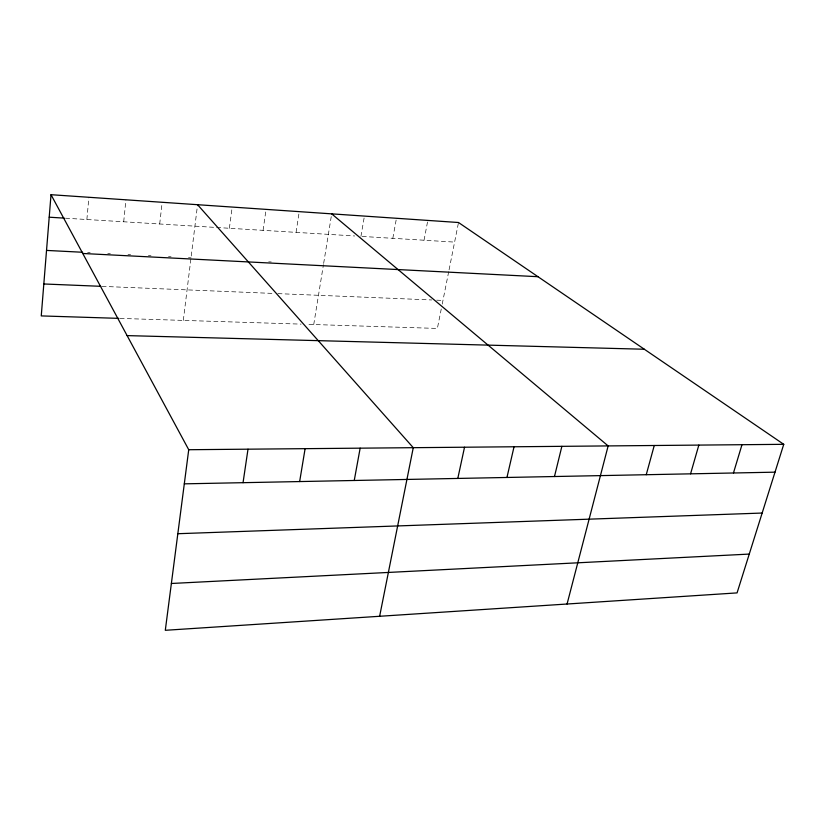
<?xml version="1.0" encoding="UTF-8"?>
<svg xmlns="http://www.w3.org/2000/svg" width="825" height="825" viewBox="0 0 825 825"><rect width="100%" height="100%" fill="white"/><g stroke="black" fill="none" stroke-linecap="round" stroke-linejoin="round"><path stroke-width="0.62" stroke-dasharray="4.12 3.09" d="M86.872 219.512L88.904 197.288M123.698 221.781L125.936 199.815M159.699 223.987L162.154 202.29M183.315 320.409L197.557 204.703M229.371 228.267L232.186 207.065M263.072 230.34L266.073 209.385M296.072 232.372L299.238 211.643M313.737 324.524L323.452 264.639M323.658 263.381L331.691 213.861M360.938 236.352L364.207 217.357M392.824 238.312L396.454 218.274M424.04 240.23L427.814 220.419M441.262 308.952L437.374 328.433L306.147 324.287M442.231 304.085L448.821 271.085M449.068 269.827L458.514 222.513M120.099 318.409L301.094 324.122M102.052 286.368L272.91 293.422M277.901 293.628L431.65 299.96M436.683 300.166L442.963 300.434M87.646 252.522L90.162 252.656M107.786 253.564L110.302 253.688M128.03 254.605L130.577 254.729M148.438 255.647L150.985 255.781M168.558 256.688L171.053 256.812M188.523 257.709L191.018 257.833M268.723 261.834L271.239 261.958M65.526 218.202L215.335 227.411M216.604 227.483L354.678 235.971M362.216 236.435L454.606 242.107"/><path stroke-width="1.24" d="M51.016 194.7L188.729 449.718L165.299 630.3L737.065 592.897L783.75 444.324L458.514 222.513L51.016 194.7L41.25 315.913L118.852 318.368M243.045 482.687L248.005 449.182M299.65 481.563L305.106 448.656M354.245 480.49L360.154 448.161M379.634 616.275L413.263 447.686L197.557 204.703M457.803 478.438L464.527 447.222M506.952 477.469L514.037 446.768M554.472 476.53L561.877 446.335M567.064 604.024L608.149 445.912L331.691 213.861M646.243 474.715L654.256 445.5M690.566 473.839L698.837 445.098M733.456 472.993L741.984 444.706M171.373 583.481L749.265 554.08M177.829 533.713L762.156 513.047M184.305 483.842L775.005 472.168M188.729 449.718L783.75 444.324M127.112 335.61L644.325 349.243M43.818 283.975L100.805 286.316M46.53 250.418L82.624 252.264M82.758 253.481L537.972 276.705M49.201 217.202L64.267 218.13"/></g></svg>
